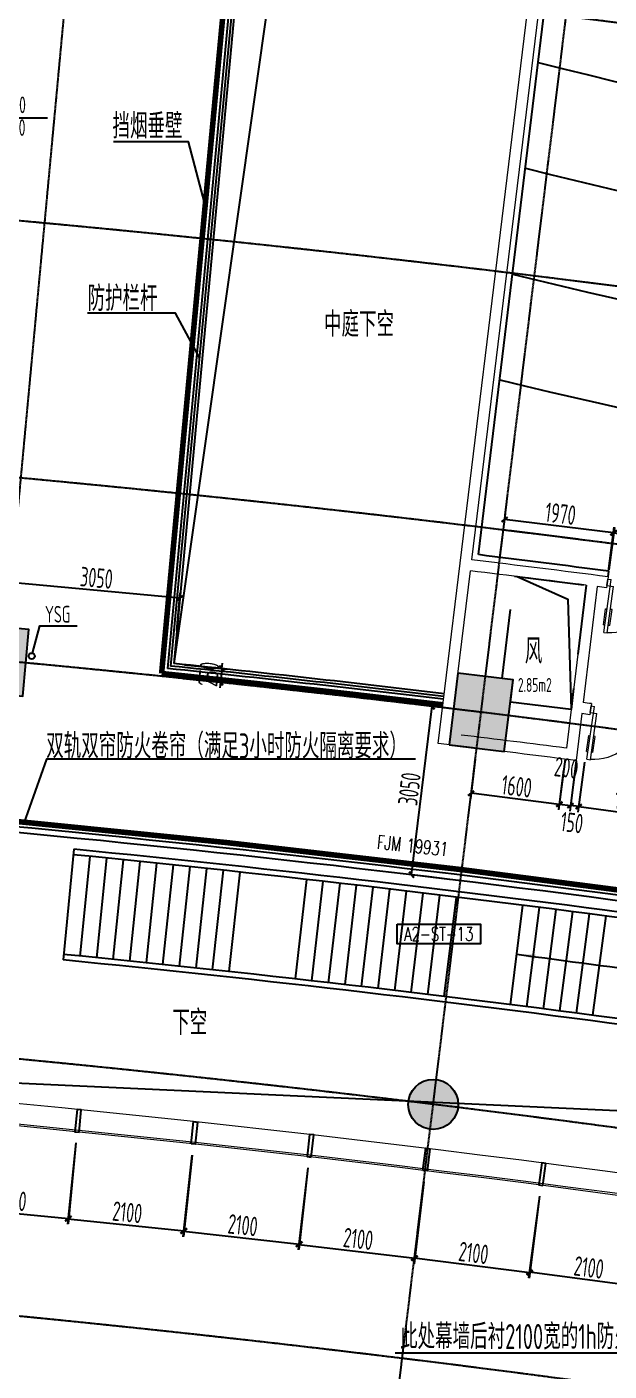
# Model space of a CAD drawing. Header units: millimetres. Extents: x 11515858 to 24947533, y -12764720 to -6305528.
# Drawn here: x 11807060 to 11817534, y -6407443 to -6383283 of the extents above; entities that cross this region are included whole.
import ezdxf
from ezdxf.enums import TextEntityAlignment as Align

# ---------------------------------------------------------------- set-up
doc = ezdxf.new("R2010")
doc.units = ezdxf.units.MM
doc.header["$LTSCALE"] = 10
for name, pattern in [('A2-RG-AXIS$0$CENTER', [2, 1.25, -0.25, 0.25, -0.25]), ('A2-RG-AXIS$0$DOTE', [2.42, 2, -0.2, 0.02, -0.2]), ('A2-RI-F3$0$DASHDOT2', [0.5, 0.25, -0.125, 0, -0.125]), ('A2-RI-F3$0$DASHED2', [0.375, 0.25, -0.125]), ('A2-RI-F3$0$HIDDEN', [0.375, 0.25, -0.125]), ('A2-RV-F3$0$HIDDEN2', [0.1875, 0.125, -0.0625])]:
    doc.linetypes.add(name, pattern=pattern)
for name, color, linetype in [('A2-RB-F3$0$$34$A-DIMS-100', 1, 'Continuous'), ('A2-RB-F3$0$A-DIMS-100', 1, 'Continuous'), ('A2-RD-F3$0$A-STRS', 50, 'Continuous'), ('A2-RG-AXIS$0$A-GRID', 1, 'A2-RG-AXIS$0$CENTER'), ('A2-RI-F3$0$$1$A-SYMB-NUMB-T', 4, 'Continuous'), ('A2-RI-F3$0$$2$A-SYMB', 4, 'Continuous'), ('A2-RI-F3$0$$3$A-SYMB', 4, 'Continuous'), ('A2-RI-F3$0$A-DOOR-ROLL', 2, 'A2-RI-F3$0$DASHED2'), ('A2-RI-F3$0$A-HOLE', 2, 'Continuous'), ('A2-RI-F3$0$A-ROOF-DRAN', 175, 'Continuous'), ('A2-RI-F3$0$A-STRS-HRAL', 80, 'Continuous'), ('A2-RI-F3$0$A-SYMB', 4, 'Continuous'), ('A2-RI-F3$0$A-SYMB-AREA', 4, 'Continuous'), ('A2-RI-F3$0$A-SYMB-DOOR', 4, 'Continuous'), ('A2-RI-F3$0$A-SYMB-NAME', 4, 'Continuous'), ('A2-RI-F3$0$A-SYMB-VOID', 35, 'Continuous'), ('A2-RI-F3$0$an-door', 2, 'Continuous'), ('A2-RI-F3$0$an-flor-open', 3, 'Continuous'), ('A2-RI-F3$0$an-wndw-mull-v', 3, 'Continuous'), ('A2-RI-F3$0$WINDOW_TEXT', 7, 'Continuous'), ('A2-RI-F3$0$防火卷帘门', 20, 'Continuous'), ('A2-RS-F3$0$A-HATH-GRAY', 8, 'Continuous'), ('A2-RS-F3$0$A-WALL-CONC', 6, 'Continuous'), ('A2-RV-F3$0$A-STRS-HRAL', 80, 'Continuous'), ('A2-RV-F3$0$an-flor-abov', 2, 'A2-RV-F3$0$HIDDEN2'), ('A2-RV-F3$0$AUDIT_D_120618114340-341', 1, 'Continuous')]:
    doc.layers.add(name, color=color, linetype=linetype)
for name, color, linetype, lineweight in [('A2-RI-F3$0$$1$A-WALL', 7, 'Continuous', 5), ('A2-RI-F3$0$A-DOOR', 32, 'Continuous', 5), ('A2-RI-F3$0$A-GLAZ', 140, 'Continuous', 5), ('A2-RI-F3$0$A-WALL', 7, 'Continuous', 5)]:
    doc.layers.add(name, color=color, linetype=linetype, lineweight=lineweight)
doc.styles.add('A2-RB-F3$0$$0$XD2008', font='hzs.shx', dxfattribs={"width": 0.7, "bigfont": 'hztxt.shx'})
doc.styles.add('A2-RB-F3$0$XD2008', font='hzs.shx', dxfattribs={"width": 0.7, "bigfont": 'hztxt.shx'})
doc.styles.add('A2-RI-F3$0$$0$XD2008', font='hzs.shx', dxfattribs={"width": 0.7, "bigfont": 'hztxt.shx'})
doc.styles.add('A2-RI-F3$0$$1$ECADI-TXT', font='simplex.shx', dxfattribs={"bigfont": 'hztxt.shx'})
doc.styles.add('A2-RI-F3$0$ECADI', font='hzs.shx', dxfattribs={"width": 0.7, "bigfont": 'hztxt.shx'})
doc.styles.add('A2-RI-F3$0$ECADI-TXT', font='simplex.shx', dxfattribs={"bigfont": 'hztxt.shx'})
doc.styles.add('A2-RI-F3$0$SIMPLEX', font='simplex.shx', dxfattribs={"width": 0.7})
doc.dimstyles.new('A2-RB-F3$0$$0$XD100$0', dxfattribs={"dimscale": 100, "dimtxt": 3.5, "dimasz": 1, "dimexe": 1, "dimexo": 2, "dimgap": 0.5, "dimtad": 1, "dimdec": 0, "dimdsep": 46, "dimtxsty": 'A2-RB-F3$0$$0$XD2008', "dimblk1": 'A2-RB-F3$0$$20$_ArchTick', "dimblk2": 'A2-RB-F3$0$$20$_ArchTick', "dimsah": 1, "dimcen": 2.5, "dimclrt": 4, "dimaunit": 1, "dimadec": 0, "dimazin": 0, "dimtfac": 1, "dimtdec": 0, "dimtix": 1, "dimtmove": 2, "dimatfit": 3, "dimfxl": 0, "dimtolj": 1, "dimtzin": 0, "dimarcsym": 0})
doc.dimstyles.new('A2-RB-F3$0$XD100$0', dxfattribs={"dimscale": 100, "dimtxt": 3.5, "dimasz": 1, "dimexe": 1, "dimexo": 2, "dimgap": 0.5, "dimtad": 1, "dimdec": 0, "dimdsep": 46, "dimtxsty": 'A2-RB-F3$0$XD2008', "dimblk1": 'A2-RB-F3$0$_ArchTick', "dimblk2": 'A2-RB-F3$0$_ArchTick', "dimsah": 1, "dimcen": 2.5, "dimclrt": 4, "dimaunit": 1, "dimadec": 0, "dimazin": 0, "dimtfac": 1, "dimtdec": 0, "dimtix": 1, "dimtmove": 1, "dimatfit": 3, "dimfxl": 0, "dimtolj": 1, "dimtzin": 0, "dimarcsym": 0})

# ---------------------------------------------------------------- blocks, each defined once
blk = doc.blocks.new('A2-RG-AXIS')
at = {"layer": 'A2-RG-AXIS$0$A-GRID', "linetype": 'A2-RG-AXIS$0$DOTE'}
for p, q in [((11809008.7, -6369286.5), (11805278.5, -6409313.1)), ((11813447.2, -6410192.8), (11818325.2, -6370289.9))]:
    blk.add_line(p, q, dxfattribs=at)
for radius, start, end in [(316700, 75.589285, 95.407644), (313400, 75.589285, 95.407644), (308700, 75.589285, 95.407644), (304100, 75.589285, 95.407644), (300800, 75.589285, 95.407644), (293700, 75.589281, 95.407645), (289100, 75.589281, 95.407645)]:
    blk.add_arc((11778730.7, -6694178.7), radius, start, end, dxfattribs=at)
blk = doc.blocks.new('A2-RV-F3')
at = {"layer": 'A2-RV-F3$0$A-STRS-HRAL'}
for radius, start, end in [(297554, 82.25711, 84.37277), (297454, 82.23785, 84.37278), (295654, 82.23774, 84.3729), (295554, 82.25711, 84.3729)]:
    blk.add_arc((11778731, -6694183), radius, start, end, dxfattribs=at)
at = {"layer": 'A2-RV-F3$0$an-flor-abov', "linetype": 'Continuous'}
for points in [[(11807908, -6398063), (11807711, -6400053)], [(11808019, -6399983), (11808198, -6398192)], [(11808317, -6400013), (11808497, -6398222)], [(11808615, -6400043), (11808797, -6398252)], [(11808913, -6400073), (11809097, -6398283)], [(11809211, -6400104), (11809397, -6398314)], [(11809509, -6400135), (11809697, -6398345)], [(11809807, -6400166), (11809996, -6398376)], [(11810105, -6400198), (11810296, -6398408)], [(11810402, -6400230), (11810596, -6398440)], [(11810700, -6400262), (11810895, -6398473)], [(11811891, -6400394), (11812094, -6398606)], [(11812189, -6400428), (11812393, -6398640)], [(11812486, -6400462), (11812693, -6398674)], [(11812784, -6400496), (11812992, -6398708)], [(11813082, -6400531), (11813291, -6398743)], [(11813379, -6400566), (11813591, -6398778)], [(11813677, -6400601), (11813890, -6398814)], [(11813974, -6400637), (11814189, -6398850)], [(11814271, -6400673), (11814488, -6398886)], [(11814569, -6400709), (11814788, -6398922)], [(11815758, -6400857), (11815984, -6399071)], [(11816055, -6400894), (11816283, -6399109)], [(11816352, -6400932), (11816582, -6399147)], [(11816649, -6400970), (11816881, -6399185)], [(11816946, -6401009), (11817180, -6399224)], [(11817243, -6401048), (11817479, -6399263)]]:
    blk.add_lwpolyline(points, dxfattribs=at)
at = {"layer": 'A2-RV-F3$0$AUDIT_D_120618114340-341'}
blk.add_arc((11855807, -6106101), 296550, 262.26086, 262.7834, dxfattribs=at)
at = {"layer": 'A2-RV-F3$0$AUDIT_D_120618114340-341', "extrusion": (0, 0, -1)}
blk.add_solid([(-11816200, -6400037), (-11816212, -6399954), (-11815873, -6399948)], dxfattribs=at)
blk = doc.blocks.new('A2-RB-F3$0$$20$_ArchTick')
at = {"color": 0, "linetype": 'ByBlock', "const_width": 0.4}
blk.add_lwpolyline([(-0.5, -0.5), (0.5, 0.5)], dxfattribs=at)
blk = doc.blocks.new('*D1064')
at = {"layer": 'A2-RB-F3$0$$34$A-DIMS-100', "color": 0, "lineweight": -2, "transparency": 16777216}
for p, q in [((11817093, -6396498), (11816973, -6397396)), ((11818878, -6396738), (11818757, -6397636)), ((11816986, -6397297), (11818770, -6397537))]:
    blk.add_line(p, q, dxfattribs=at)
at = {"layer": 'Defpoints', "color": 0, "transparency": 16777216}
for p in [(11817120, -6396300), (11818904, -6396540), (11818770, -6397537)]:
    blk.add_point(p, dxfattribs=at)
at = {"layer": 'A2-RB-F3$0$$34$A-DIMS-100', "color": 0, "lineweight": -2, "transparency": 16777216, "xscale": 100, "yscale": 100, "zscale": 100}
for p, rotation in [((11816986, -6397297), 172.3526814590533), ((11818770, -6397537), 352.3526814590534)]:
    blk.add_blockref('A2-RB-F3$0$$20$_ArchTick', p, dxfattribs=dict(at, rotation=rotation))
at = {"layer": 'A2-RB-F3$0$$34$A-DIMS-100', "color": 4, "transparency": 16777216, "insert": (11817908, -6397194), "char_height": 350, "attachment_point": 5, "rotation": 352.3527, "style": 'A2-RB-F3$0$$0$XD2008'}
blk.add_mtext('\\A1;1800', dxfattribs=at)
blk = doc.blocks.new('*D1065')
at = {"layer": 'A2-RB-F3$0$$34$A-DIMS-100', "color": 0, "lineweight": -2, "transparency": 16777216}
for p, q in [((11816941, -6396479), (11816824, -6397377)), ((11817090, -6396498), (11816973, -6397396)), ((11816986, -6397297), (11816837, -6397278))]:
    blk.add_line(p, q, dxfattribs=at)
at = {"layer": 'Defpoints', "color": 0, "transparency": 16777216}
for p in [(11816966, -6396280), (11817115, -6396299), (11816837, -6397278)]:
    blk.add_point(p, dxfattribs=at)
at = {"layer": 'A2-RB-F3$0$$34$A-DIMS-100', "color": 0, "lineweight": -2, "transparency": 16777216, "xscale": 100, "yscale": 100, "zscale": 100}
for p, rotation in [((11816837, -6397278), 172.6132534909894), ((11816986, -6397297), 352.6132534909895)]:
    blk.add_blockref('A2-RB-F3$0$$20$_ArchTick', p, dxfattribs=dict(at, rotation=rotation))
at = {"layer": 'A2-RB-F3$0$$34$A-DIMS-100', "color": 4, "transparency": 16777216, "insert": (11816865, -6397585), "char_height": 350, "attachment_point": 5, "rotation": 352.6133, "style": 'A2-RB-F3$0$$0$XD2008'}
blk.add_mtext('\\A1;150', dxfattribs=at)
blk = doc.blocks.new('*D1066')
at = {"layer": 'A2-RB-F3$0$$34$A-DIMS-100', "color": 0, "lineweight": -2, "transparency": 16777216}
for p, q in [((11816744, -6396446), (11816626, -6397351)), ((11816942, -6396472), (11816824, -6397377)), ((11816639, -6397252), (11816837, -6397278))]:
    blk.add_line(p, q, dxfattribs=at)
at = {"layer": 'Defpoints', "color": 0, "transparency": 16777216}
for p in [(11816770, -6396247), (11816968, -6396273), (11816837, -6397278)]:
    blk.add_point(p, dxfattribs=at)
at = {"layer": 'A2-RB-F3$0$$34$A-DIMS-100', "color": 0, "lineweight": -2, "transparency": 16777216, "xscale": 100, "yscale": 100, "zscale": 100}
for p, rotation in [((11816639, -6397252), 172.5517216560919), ((11816837, -6397278), 352.5517216560918)]:
    blk.add_blockref('A2-RB-F3$0$$20$_ArchTick', p, dxfattribs=dict(at, rotation=rotation))
at = {"layer": 'A2-RB-F3$0$$34$A-DIMS-100', "color": 4, "transparency": 16777216, "insert": (11816765, -6396600), "char_height": 350, "attachment_point": 5, "rotation": 352.5517, "style": 'A2-RB-F3$0$$0$XD2008'}
blk.add_mtext('\\A1;200', dxfattribs=at)
blk = doc.blocks.new('*D1067')
at = {"layer": 'A2-RB-F3$0$$34$A-DIMS-100', "color": 0, "lineweight": -2, "transparency": 16777216}
for p, q in [((11815127, -6396445), (11815038, -6397157)), ((11816715, -6396644), (11816626, -6397356)), ((11816638, -6397257), (11815051, -6397058))]:
    blk.add_line(p, q, dxfattribs=at)
at = {"layer": 'Defpoints', "color": 0, "transparency": 16777216}
for p in [(11815152, -6396247), (11816740, -6396445), (11815051, -6397058)]:
    blk.add_point(p, dxfattribs=at)
at = {"layer": 'A2-RB-F3$0$$34$A-DIMS-100', "color": 0, "lineweight": -2, "transparency": 16777216, "xscale": 100, "yscale": 100, "zscale": 100}
for p, rotation in [((11815051, -6397058), 172.8769526459232), ((11816638, -6397257), 352.8769526459232)]:
    blk.add_blockref('A2-RB-F3$0$$20$_ArchTick', p, dxfattribs=dict(at, rotation=rotation))
at = {"layer": 'A2-RB-F3$0$$34$A-DIMS-100', "color": 4, "transparency": 16777216, "insert": (11815872, -6396934), "char_height": 350, "attachment_point": 5, "rotation": 352.877, "style": 'A2-RB-F3$0$$0$XD2008'}
blk.add_mtext('\\A1;1600', dxfattribs=at)
blk = doc.blocks.new('*D1075')
at = {"layer": 'A2-RB-F3$0$$34$A-DIMS-100', "color": 0, "lineweight": -2, "transparency": 16777216}
for p, q in [((11817532, -6393042), (11817634, -6392278)), ((11817621, -6392377), (11819405, -6392617)), ((11819316, -6393282), (11819418, -6392518))]:
    blk.add_line(p, q, dxfattribs=at)
at = {"layer": 'Defpoints', "color": 0, "transparency": 16777216}
for p in [(11819405, -6392617), (11817505, -6393241), (11819289, -6393480)]:
    blk.add_point(p, dxfattribs=at)
at = {"layer": 'A2-RB-F3$0$$34$A-DIMS-100', "color": 0, "lineweight": -2, "transparency": 16777216, "xscale": 100, "yscale": 100, "zscale": 100}
for p, rotation in [((11817621, -6392377), 172.353040522138), ((11819405, -6392617), 352.353040522138)]:
    blk.add_blockref('A2-RB-F3$0$$20$_ArchTick', p, dxfattribs=dict(at, rotation=rotation))
at = {"layer": 'A2-RB-F3$0$$34$A-DIMS-100', "color": 4, "transparency": 16777216, "insert": (11818543, -6392274), "char_height": 350, "attachment_point": 5, "rotation": 352.353, "style": 'A2-RB-F3$0$$0$XD2008'}
blk.add_mtext('\\A1;1800', dxfattribs=at)
blk = doc.blocks.new('*D1021')
at = {"layer": 'A2-RB-F3$0$$34$A-DIMS-100', "color": 0, "lineweight": -2, "transparency": 16777216}
for p, q in [((11815570, -6392828), (11815667, -6392037)), ((11817610, -6392376), (11815654, -6392137)), ((11817525, -6393067), (11817622, -6392276))]:
    blk.add_line(p, q, dxfattribs=at)
at = {"layer": 'Defpoints', "color": 0, "transparency": 16777216}
for p in [(11815654, -6392137), (11815546, -6393026), (11817501, -6393265)]:
    blk.add_point(p, dxfattribs=at)
at = {"layer": 'A2-RB-F3$0$$34$A-DIMS-100', "color": 0, "lineweight": -2, "transparency": 16777216, "xscale": 100, "yscale": 100, "zscale": 100}
for p, rotation in [((11815654, -6392137), 173.030336740541), ((11817610, -6392376), 353.030336740541)]:
    blk.add_blockref('A2-RB-F3$0$$20$_ArchTick', p, dxfattribs=dict(at, rotation=rotation))
at = {"layer": 'A2-RB-F3$0$$34$A-DIMS-100', "color": 4, "transparency": 16777216, "insert": (11816660, -6392033), "char_height": 350, "attachment_point": 5, "rotation": 353.0303, "style": 'A2-RB-F3$0$$0$XD2008'}
blk.add_mtext('\\A1;1970', dxfattribs=at)
blk = doc.blocks.new('*D1037')
at = {"layer": 'A2-RB-F3$0$$34$A-DIMS-100', "color": 0, "lineweight": -2, "transparency": 16777216}
for p, q in [((11809897, -6394746), (11810667, -6394826)), ((11810567, -6394816), (11810542, -6395064)), ((11810567, -6394816), (11810578, -6394716)), ((11809871, -6394995), (11810641, -6395075)), ((11810542, -6395064), (11810531, -6395164))]:
    blk.add_line(p, q, dxfattribs=at)
at = {"layer": 'Defpoints', "color": 0, "transparency": 16777216}
for p in [(11809698, -6394726), (11809672, -6394974), (11810542, -6395064)]:
    blk.add_point(p, dxfattribs=at)
at = {"layer": 'A2-RB-F3$0$$34$A-DIMS-100', "color": 0, "lineweight": -2, "transparency": 16777216, "xscale": 100, "yscale": 100, "zscale": 100}
for p, rotation in [((11810567, -6394816), 264.0959439044979), ((11810542, -6395064), 84.09594390449786)]:
    blk.add_blockref('A2-RB-F3$0$$20$_ArchTick', p, dxfattribs=dict(at, rotation=rotation))
at = {"layer": 'A2-RB-F3$0$$34$A-DIMS-100', "color": 4, "transparency": 16777216, "insert": (11810331, -6394917), "char_height": 350, "attachment_point": 5, "rotation": 84.0959, "style": 'A2-RB-F3$0$$0$XD2008'}
blk.add_mtext('\\A1;250', dxfattribs=at)
blk = doc.blocks.new('*D1038')
at = {"layer": 'A2-RB-F3$0$$34$A-DIMS-100', "color": 0, "lineweight": -2, "transparency": 16777216}
for p, q in [((11806720, -6393846), (11806783, -6393169)), ((11809810, -6393551), (11806774, -6393268)), ((11809756, -6394129), (11809819, -6393452))]:
    blk.add_line(p, q, dxfattribs=at)
at = {"layer": 'Defpoints', "color": 0, "transparency": 16777216}
for p in [(11806774, -6393268), (11806701, -6394045), (11809738, -6394328)]:
    blk.add_point(p, dxfattribs=at)
at = {"layer": 'A2-RB-F3$0$$34$A-DIMS-100', "color": 0, "lineweight": -2, "transparency": 16777216, "xscale": 100, "yscale": 100, "zscale": 100}
for p, rotation in [((11806774, -6393268), 174.675755152282), ((11809810, -6393551), 354.675755152282)]:
    blk.add_blockref('A2-RB-F3$0$$20$_ArchTick', p, dxfattribs=dict(at, rotation=rotation))
at = {"layer": 'A2-RB-F3$0$$34$A-DIMS-100', "color": 4, "transparency": 16777216, "insert": (11808313, -6393186), "char_height": 350, "attachment_point": 5, "rotation": 354.6758, "style": 'A2-RB-F3$0$$0$XD2008'}
blk.add_mtext('\\A1;3050', dxfattribs=at)
blk = doc.blocks.new('*D677')
at = {"layer": 'A2-RB-F3$0$$34$A-DIMS-100', "color": 0, "lineweight": -2, "transparency": 16777216}
for p, q in [((11813980, -6398521), (11814350, -6395494)), ((11815032, -6395577), (11814251, -6395482)), ((11814662, -6398605), (11813881, -6398509))]:
    blk.add_line(p, q, dxfattribs=at)
at = {"layer": 'Defpoints', "color": 0, "transparency": 16777216}
for p in [(11814350, -6395494), (11815231, -6395601), (11814861, -6398629)]:
    blk.add_point(p, dxfattribs=at)
at = {"layer": 'A2-RB-F3$0$$34$A-DIMS-100', "color": 0, "lineweight": -2, "transparency": 16777216, "xscale": 100, "yscale": 100, "zscale": 100}
for p, rotation in [((11814350, -6395494), 83.03032074810324), ((11813980, -6398521), 263.0303207481032)]:
    blk.add_blockref('A2-RB-F3$0$$20$_ArchTick', p, dxfattribs=dict(at, rotation=rotation))
at = {"layer": 'A2-RB-F3$0$$34$A-DIMS-100', "color": 4, "transparency": 16777216, "insert": (11813942, -6396980), "char_height": 350, "attachment_point": 5, "rotation": 83.0303, "style": 'A2-RB-F3$0$$0$XD2008'}
blk.add_mtext('\\A1;3050', dxfattribs=at)
blk = doc.blocks.new('A2-RB-F3$0$_ArchTick')
at = {"color": 0, "linetype": 'ByBlock', "const_width": 0.4}
blk.add_lwpolyline([(-0.5, -0.5), (0.5, 0.5)], dxfattribs=at)
blk = doc.blocks.new('*D701')
at = {"layer": 'A2-RB-F3$0$A-DIMS-100', "color": 0, "lineweight": -2, "transparency": 16777216}
for p, q in [((11816281, -6404301), (11816086, -6405765)), ((11818363, -6404578), (11818168, -6406042)), ((11818181, -6405943), (11816099, -6405666))]:
    blk.add_line(p, q, dxfattribs=at)
at = {"layer": 'Defpoints', "color": 0, "transparency": 16777216}
for p in [(11816307, -6404102), (11818389, -6404380), (11816099, -6405666)]:
    blk.add_point(p, dxfattribs=at)
at = {"layer": 'A2-RB-F3$0$A-DIMS-100', "color": 0, "lineweight": -2, "transparency": 16777216, "xscale": 100, "yscale": 100, "zscale": 100}
for p, rotation in [((11816099, -6405666), 172.4133045520868), ((11818181, -6405943), 352.4133045520867)]:
    blk.add_blockref('A2-RB-F3$0$_ArchTick', p, dxfattribs=dict(at, rotation=rotation))
at = {"layer": 'A2-RB-F3$0$A-DIMS-100', "color": 4, "transparency": 16777216, "insert": (11817170, -6405581), "char_height": 350, "attachment_point": 5, "rotation": 352.4133, "style": 'A2-RB-F3$0$XD2008'}
blk.add_mtext('\\A1;2100', dxfattribs=at)
blk = doc.blocks.new('*D702')
at = {"layer": 'A2-RB-F3$0$A-DIMS-100', "color": 0, "lineweight": -2, "transparency": 16777216}
for p, q in [((11814199, -6404039), (11814013, -6405512)), ((11816282, -6404301), (11816097, -6405774)), ((11816109, -6405675), (11814026, -6405412))]:
    blk.add_line(p, q, dxfattribs=at)
at = {"layer": 'Defpoints', "color": 0, "transparency": 16777216}
for p in [(11814224, -6403840), (11816307, -6404102), (11814026, -6405412)]:
    blk.add_point(p, dxfattribs=at)
at = {"layer": 'A2-RB-F3$0$A-DIMS-100', "color": 0, "lineweight": -2, "transparency": 16777216, "xscale": 100, "yscale": 100, "zscale": 100}
for p, rotation in [((11814026, -6405412), 172.8246617178342), ((11816109, -6405675), 352.8246617178341)]:
    blk.add_blockref('A2-RB-F3$0$_ArchTick', p, dxfattribs=dict(at, rotation=rotation))
at = {"layer": 'A2-RB-F3$0$A-DIMS-100', "color": 4, "transparency": 16777216, "insert": (11815096, -6405320), "char_height": 350, "attachment_point": 5, "rotation": 352.8247, "style": 'A2-RB-F3$0$XD2008'}
blk.add_mtext('\\A1;2100', dxfattribs=at)
blk = doc.blocks.new('*D703')
at = {"layer": 'A2-RB-F3$0$A-DIMS-100', "color": 0, "lineweight": -2, "transparency": 16777216}
for p, q in [((11805853, -6403140), (11805712, -6404595)), ((11807943, -6403343), (11807802, -6404798)), ((11805721, -6404496), (11807811, -6404699))]:
    blk.add_line(p, q, dxfattribs=at)
at = {"layer": 'Defpoints', "color": 0, "transparency": 16777216}
for p in [(11805872, -6402941), (11807962, -6403144), (11807811, -6404699)]:
    blk.add_point(p, dxfattribs=at)
at = {"layer": 'A2-RB-F3$0$A-DIMS-100', "color": 0, "lineweight": -2, "transparency": 16777216, "xscale": 100, "yscale": 100, "zscale": 100}
for p, rotation in [((11805721, -6404496), 174.4515361555183), ((11807811, -6404699), 354.4515361555183)]:
    blk.add_blockref('A2-RB-F3$0$_ArchTick', p, dxfattribs=dict(at, rotation=rotation))
at = {"layer": 'A2-RB-F3$0$A-DIMS-100', "color": 4, "transparency": 16777216, "insert": (11806788, -6404373), "char_height": 350, "attachment_point": 5, "rotation": 354.4515, "style": 'A2-RB-F3$0$XD2008'}
blk.add_mtext('\\A1;2100', dxfattribs=at)
blk = doc.blocks.new('*D704')
at = {"layer": 'A2-RB-F3$0$A-DIMS-100', "color": 0, "lineweight": -2, "transparency": 16777216}
for p, q in [((11807942, -6403343), (11807790, -6404804)), ((11810031, -6403559), (11809879, -6405021)), ((11807800, -6404705), (11809889, -6404921))]:
    blk.add_line(p, q, dxfattribs=at)
at = {"layer": 'Defpoints', "color": 0, "transparency": 16777216}
for p in [(11807962, -6403144), (11810051, -6403360), (11809889, -6404921)]:
    blk.add_point(p, dxfattribs=at)
at = {"layer": 'A2-RB-F3$0$A-DIMS-100', "color": 0, "lineweight": -2, "transparency": 16777216, "xscale": 100, "yscale": 100, "zscale": 100}
for p, rotation in [((11807800, -6404705), 174.0772846489702), ((11809889, -6404921), 354.0772846489702)]:
    blk.add_blockref('A2-RB-F3$0$_ArchTick', p, dxfattribs=dict(at, rotation=rotation))
at = {"layer": 'A2-RB-F3$0$A-DIMS-100', "color": 4, "transparency": 16777216, "insert": (11808868, -6404589), "char_height": 350, "attachment_point": 5, "rotation": 354.0773, "style": 'A2-RB-F3$0$XD2008'}
blk.add_mtext('\\A1;2100', dxfattribs=at)
blk = doc.blocks.new('*D705')
at = {"layer": 'A2-RB-F3$0$A-DIMS-100', "color": 0, "lineweight": -2, "transparency": 16777216}
for p, q in [((11810029, -6403559), (11809866, -6405027)), ((11812116, -6403792), (11811953, -6405260)), ((11809877, -6404928), (11811964, -6405160))]:
    blk.add_line(p, q, dxfattribs=at)
at = {"layer": 'Defpoints', "color": 0, "transparency": 16777216}
for p in [(11810051, -6403360), (11812138, -6403593), (11811964, -6405160)]:
    blk.add_point(p, dxfattribs=at)
at = {"layer": 'A2-RB-F3$0$A-DIMS-100', "color": 0, "lineweight": -2, "transparency": 16777216, "xscale": 100, "yscale": 100, "zscale": 100}
for p, rotation in [((11809877, -6404928), 173.647368183284), ((11811964, -6405160), 353.6473681832839)]:
    blk.add_blockref('A2-RB-F3$0$_ArchTick', p, dxfattribs=dict(at, rotation=rotation))
at = {"layer": 'A2-RB-F3$0$A-DIMS-100', "color": 4, "transparency": 16777216, "insert": (11810945, -6404821), "char_height": 350, "attachment_point": 5, "rotation": 353.6474, "style": 'A2-RB-F3$0$XD2008'}
blk.add_mtext('\\A1;2100', dxfattribs=at)
blk = doc.blocks.new('*D706')
at = {"layer": 'A2-RB-F3$0$A-DIMS-100', "color": 0, "lineweight": -2, "transparency": 16777216}
for p, q in [((11812115, -6403791), (11811940, -6405266)), ((11814200, -6404039), (11814025, -6405513)), ((11811952, -6405166), (11814037, -6405414))]:
    blk.add_line(p, q, dxfattribs=at)
at = {"layer": 'Defpoints', "color": 0, "transparency": 16777216}
for p in [(11812138, -6403593), (11814224, -6403840), (11814037, -6405414)]:
    blk.add_point(p, dxfattribs=at)
at = {"layer": 'A2-RB-F3$0$A-DIMS-100', "color": 0, "lineweight": -2, "transparency": 16777216, "xscale": 100, "yscale": 100, "zscale": 100}
for p, rotation in [((11811952, -6405166), 173.2360110174465), ((11814037, -6405414), 353.2360110174465)]:
    blk.add_blockref('A2-RB-F3$0$_ArchTick', p, dxfattribs=dict(at, rotation=rotation))
at = {"layer": 'A2-RB-F3$0$A-DIMS-100', "color": 4, "transparency": 16777216, "insert": (11813021, -6405067), "char_height": 350, "attachment_point": 5, "rotation": 353.236, "style": 'A2-RB-F3$0$XD2008'}
blk.add_mtext('\\A1;2100', dxfattribs=at)
blk = doc.blocks.new('A2-RD-F3')
at = {"layer": 'A2-RD-F3$0$A-STRS', "linetype": 'Continuous'}
for radius, start, end in [(77370, 255.60082, 266.62134), (79270, 255.78082, 266.49864), (81170, 255.95233, 266.38171), (83070, 256.11593, 266.27015)]:
    blk.add_arc((11835499, -6308982), radius, start, end, dxfattribs=at)
blk = doc.blocks.new('A2-RI-F3$0$$2$ECADI-TAG-HGHT（国标）')
at = {"color": 1}
blk.add_line((-2.12, 2.12), (11.77, 2.12), dxfattribs=at)
at = {"color": 1, "const_width": 0.5}
blk.add_lwpolyline([(-2.12, 2.12), (0, 0), (2.12, 2.12)], dxfattribs=at)
at = {"style": 'A2-RI-F3$0$$0$XD2008', "width": 0.7}
blk.add_attdef('FL', text='', height=3, dxfattribs=at).set_placement((-2.69, 2.97), align=Align.RIGHT)
for tag, p in [('F.F.L.', (2.28, 2.97)), ('T.O.S.', (2.28, -1.1))]:
    blk.add_attdef(tag, p, '', height=3, dxfattribs=at)
blk = doc.blocks.new('A2-RI-F3$0$5erhfh')
at = {"layer": 'A2-RI-F3$0$A-SYMB-AREA', "style": 'A2-RI-F3$0$ECADI', "width": 0.7}
blk.add_attdef('340M2', text='', height=2.5, dxfattribs=at).set_placement((0, 1.25), align=Align.MIDDLE_LEFT)
at = {"layer": 'A2-RI-F3$0$A-SYMB-NAME', "style": 'A2-RI-F3$0$ECADI', "width": 0.7}
blk.add_attdef('CHINESENAME', (-12.29, 3.09), '', height=4.5, dxfattribs=at)
blk = doc.blocks.new('A2-RI-F3$0$5yrthfh')
at = {"layer": 'A2-RI-F3$0$an-wndw-mull-v'}
blk.add_lwpolyline([(3, -37), (402, -3), (396, 71), (-3, 37), (3, -37)], close=True, dxfattribs=at)
blk = doc.blocks.new('A2-RI-F3$0$A$C047A065C')
for p, rotation in [((52521, -1740), 79.43843609078466), ((56697, -2189), 78.61590693841886), ((60866, -2699), 77.7931922267385)]:
    blk.add_blockref('A2-RI-F3$0$5yrthfh', p, dxfattribs=dict(rotation=rotation))
for p, xscale, rotation in [((54610, -1957), -0.9999999999999998, 268.6792596764143), ((58782, -2436), -1, 267.8565449647339)]:
    blk.add_blockref('A2-RI-F3$0$5yrthfh', p, dxfattribs=dict(xscale=xscale, rotation=rotation))
blk = doc.blocks.new('A2-RI-F3$0$$DorLib2D$00000011')
for p, q in [((-0.467, 0.471), (-0.467, -0.062)), ((-0.467, 0.471), (-0.433, 0.471)), ((-0.433, 0.471), (-0.433, 0.004)), ((0.433, 0.471), (0.433, 0.004)), ((0.467, 0.471), (0.433, 0.471)), ((0.467, 0.471), (0.467, -0.062)), ((-0.483, 0.396), (-0.467, 0.396)), ((-0.417, 0.396), (-0.433, 0.396)), ((0.417, 0.396), (0.433, 0.396)), ((0.483, 0.396), (0.467, 0.396)), ((-0.483, 0.235), (-0.467, 0.235)), ((-0.417, 0.235), (-0.433, 0.235)), ((0.417, 0.235), (0.433, 0.235)), ((0.483, 0.235), (0.467, 0.235)), ((-0.5, 0.004), (-0.433, 0.004)), ((-0.5, 0.004), (-0.5, -0.062)), ((0.5, 0.004), (0.433, 0.004)), ((0.5, 0.004), (0.5, -0.062)), ((-0.5, -0.062), (-0.467, -0.062)), ((0.5, -0.062), (0.467, -0.062))]:
    blk.add_line(p, q)
at = {"lineweight": 13}
for p, q in [((-0.483, 0.396), (-0.483, 0.235)), ((-0.417, 0.396), (-0.417, 0.235)), ((0.417, 0.396), (0.417, 0.235)), ((0.483, 0.396), (0.483, 0.235))]:
    blk.add_line(p, q, dxfattribs=at)
for centre, start, end in [((-0.467, 0.004), 0, 85.904), ((0.467, 0.004), 94.096, 180)]:
    blk.add_arc(centre, 0.467, start, end, dxfattribs=at)
blk = doc.blocks.new('A2-RI-F3$0$door-doublewing')
at = {"layer": 'A2-RI-F3$0$A-DOOR', "color": 4, "xscale": -0.9999999999999998, "rotation": 180}
blk.add_blockref('A2-RI-F3$0$$DorLib2D$00000011', (0, -0.029), dxfattribs=at)
at = {"layer": 'A2-RI-F3$0$WINDOW_TEXT', "style": 'A2-RI-F3$0$SIMPLEX', "flags": 9}
blk.add_attdef('A', text='', height=1, dxfattribs=at).set_placement((0, 1.5), align=Align.MIDDLE)
blk = doc.blocks.new('A2-RI-F3$0$ECADI-TAG-DOOR')
blk = doc.blocks.new('A2-RI-F3$0$ysg')
at = {"layer": 'A2-RI-F3$0$A-ROOF-DRAN'}
blk.add_lwpolyline([(55813, -22498), (55942, -22005), (56618, -22005)], dxfattribs=at)
blk.add_circle((55799, -22551), 55, dxfattribs=at)
ref = blk.add_blockref('A2-RI-F3$0$5erhfh', (57266, -22257), dxfattribs=dict(at, xscale=100, yscale=100, zscale=100))
ref.add_attrib('CHINESENAME', 'YSG', (56037, -21949), dxfattribs={"layer": 'A2-RI-F3$0$A-SYMB-NAME', "height": 300, "style": 'A2-RI-F3$0$ECADI', "width": 0.7})
blk = doc.blocks.new('A2-RI-F3$0$$1$ECADI-TAG-CODE')
at = {"layer": 'A2-RI-F3$0$$1$A-SYMB-NUMB-T', "color": 1}
blk.add_lwpolyline([(0, 3.5), (15, 3.5), (15, 0), (0, 0)], close=True, dxfattribs=at)
at = {"layer": 'A2-RI-F3$0$$1$A-SYMB-NUMB-T', "style": 'A2-RI-F3$0$$1$ECADI-TXT', "width": 0.7}
blk.add_attdef('CODE', text='', height=2.5, dxfattribs=at).set_placement((7.5, 1.75), align=Align.MIDDLE_CENTER)
blk = doc.blocks.new('A2-RI-F3')
at = {"layer": 'A2-RI-F3$0$$1$A-WALL'}
for radius, start, end in [(303500, 82.65826, 83.124599), (303300, 82.728083, 83.124661), (303300, 82.658349, 82.6903)]:
    blk.add_arc((11778730.7, -6694178.7), radius, start, end, dxfattribs=at)
at = {"layer": 'A2-RI-F3$0$A-DOOR-ROLL', "linetype": 'A2-RI-F3$0$DASHDOT2', "const_width": 100}
blk.add_lwpolyline([(11816411.6, -6380181.6, 0.0043738), (11810912.7, -6379570.4), (11809483.6, -6394904.6, -0.0042249), (11814543.2, -6395467.8)], format="xyb", dxfattribs=at)
at = {"layer": 'A2-RI-F3$0$A-GLAZ'}
for radius, start, end in [(292900, 76.321235, 95.292728), (292500, 76.242989, 95.370975), (292530, 76.248865, 95.365099)]:
    blk.add_arc((11778730.7, -6694178.7), radius, start, end, dxfattribs=at)
at = {"layer": 'A2-RI-F3$0$A-HOLE', "linetype": 'A2-RI-F3$0$HIDDEN', "ltscale": 500}
blk.add_lwpolyline([(11815832.4, -6393156.5), (11817122.4, -6393314.2), (11816849.3, -6395551.7), (11815757.7, -6395420.9), (11815806.1, -6395016.9), (11815608, -6394992.7), (11815832.4, -6393156.5)], dxfattribs=at)
at = {"layer": 'A2-RI-F3$0$A-STRS-HRAL'}
for radius, start, end in [(297853.8, 82.237879, 87.466456), (297753.8, 82.257115, 87.447045)]:
    blk.add_arc((11778730.6, -6694182.5), radius, start, end, dxfattribs=at)
at = {"layer": 'A2-RI-F3$0$A-SYMB'}
for points in [[(11810255.7, -6386438.8), (11809970.6, -6385346), (11808618.4, -6385346)], [(11810172.1, -6389235.8), (11809732.3, -6388429.9), (11808151.2, -6388429.9)], [(11814052.6, -6396444.6), (11807415.6, -6396444.6), (11807006.2, -6397592.5)], [(11813684.7, -6407112.9), (11820040.2, -6407112.9), (11819553.3, -6404399.3)]]:
    blk.add_lwpolyline(points, dxfattribs=at)
at = {"layer": 'A2-RI-F3$0$A-SYMB-VOID', "ltscale": 500}
for points in [[(11816387.1, -6380380.1), (11811715.3, -6380630.3), (11809701.1, -6394726)], [(11815882, -6393162.7), (11816790.8, -6393568.4), (11816848.3, -6395551.6)], [(11791821.3, -6401571.4), (11817804.8, -6402765.4), (11818550, -6401323.5)]]:
    blk.add_lwpolyline(points, dxfattribs=at)
at = {"layer": 'A2-RI-F3$0$A-WALL'}
for p, q in [((11814457.9, -6396161.8), (11816544.5, -6379092.4)), ((11815062.9, -6392861.2), (11816585.7, -6380403.6)), ((11814656.4, -6396186.5), (11815038.6, -6393059.8)), ((11817514.1, -6393166.9), (11817488.2, -6393364.5)), ((11817121.9, -6393318.3), (11816764, -6396246.5)), ((11817320.3, -6393343.7), (11817065.6, -6395427.1)), ((11817041.4, -6395625.6), (11816938.1, -6396470.4)), ((11817214.9, -6395446.6), (11817188.9, -6395644.9))]:
    blk.add_line(p, q, dxfattribs=at)
for centre, radius, start, end in [((11778093.7, -6693540.5), 300650, 82.523339, 82.552032), ((11778093.7, -6693540.5), 300450, 82.523339, 82.551714), ((11778730.7, -6694178.6), 300149.9, 82.686733, 83.163828), ((11778730.7, -6694178.6), 300349.9, 82.72616, 83.088838)]:
    blk.add_arc(centre, radius, start, end, dxfattribs=at)
at = {"layer": 'A2-RI-F3$0$an-door'}
for p, q in [((11815183.4, -6392768.7), (11816672.6, -6380517.2)), ((11817514.1, -6393166.9), (11817527.2, -6393067))]:
    blk.add_line(p, q, dxfattribs=at)
blk.add_arc((11778093.7, -6693540.5), 303050, 82.523339, 82.970038, dxfattribs=at)
at = {"layer": 'A2-RI-F3$0$an-flor-open'}
for p, q in [((11811002.9, -6379680.2), (11809592.4, -6394815.3)), ((11811048, -6379735.1), (11809646.7, -6394770.6)), ((11811093.1, -6379790), (11809701.1, -6394726))]:
    blk.add_line(p, q, dxfattribs=at)
for radius, start, end in [(301350, 83.16406, 84.113442), (301400, 83.164038, 84.10403), (301450, 83.164015, 84.094621)]:
    blk.add_arc((11778686.2, -6694576.2), radius, start, end, dxfattribs=at)
at = {"layer": 'A2-RI-F3$0$防火卷帘门', "linetype": 'A2-RI-F3$0$HIDDEN', "ltscale": 3, "const_width": 100}
blk.add_lwpolyline([(11818474.3, -6403735.8), (11819125.2, -6398979.6, 0.0107672), (11806378.1, -6397514.2), (11806586.8, -6395274.2)], format="xyb", dxfattribs=at)
at = {"linetype": 'A2-RI-F3$0$HIDDEN', "ltscale": 3}
blk.add_blockref('A2-RG-AXIS', (0, 0), dxfattribs=at)
for name, p in [('A2-RI-F3$0$A$C047A065C', (11755440.6, -6401403.6)), ('A2-RI-F3$0$ysg', (11751349.3, -6372040.3))]:
    blk.add_blockref(name, p)
ref = blk.add_blockref('A2-RI-F3$0$5erhfh', (11809828.8, -6385598.2), dxfattribs=dict(xscale=100, yscale=100, zscale=100))
ref.add_attrib('CHINESENAME', '挡烟垂壁', (11808599.6, -6385289.5), dxfattribs={"layer": 'A2-RI-F3$0$A-SYMB-NAME', "height": 450, "style": 'A2-RI-F3$0$ECADI', "width": 0.7})
ref = blk.add_blockref('A2-RI-F3$0$5erhfh', (11809380.2, -6388697.7), dxfattribs=dict(xscale=100, yscale=100, zscale=100))
ref.add_attrib('CHINESENAME', '防护栏杆', (11808151, -6388388.9), dxfattribs={"layer": 'A2-RI-F3$0$A-SYMB-NAME', "height": 450, "style": 'A2-RI-F3$0$ECADI', "width": 0.7})
ref = blk.add_blockref('A2-RI-F3$0$5erhfh', (11813634.3, -6389162.4), dxfattribs=dict(xscale=100, yscale=100, zscale=100))
ref.add_attrib('CHINESENAME', '中庭下空', (11812405.1, -6388853.7), dxfattribs={"layer": 'A2-RI-F3$0$A-SYMB-NAME', "height": 450, "style": 'A2-RI-F3$0$ECADI', "width": 0.7})
ref = blk.add_blockref('A2-RI-F3$0$5erhfh', (11817520.2, -6395842.7), dxfattribs=dict(xscale=100, yscale=100, zscale=100))
ref.add_attrib('340M2', '2.85m2', (11815893.4, -6395235.3), dxfattribs={"layer": 'A2-RI-F3$0$A-SYMB-AREA', "height": 250, "style": 'A2-RI-F3$0$ECADI', "width": 0.7})
ref.add_attrib('CHINESENAME', '风', (11816016.6, -6394728.1), dxfattribs={"layer": 'A2-RI-F3$0$A-SYMB-NAME', "height": 450, "style": 'A2-RI-F3$0$ECADI', "width": 0.7})
ref = blk.add_blockref('A2-RI-F3$0$5erhfh', (11808638, -6396741.1), dxfattribs=dict(xscale=100, yscale=100, zscale=100))
ref.add_attrib('CHINESENAME', '双轨双帘防火卷帘（满足3小时防火隔离要求）', (11807408.8, -6396432.3), dxfattribs={"layer": 'A2-RI-F3$0$A-SYMB-NAME', "height": 450, "style": 'A2-RI-F3$0$ECADI', "width": 0.7})
ref = blk.add_blockref('A2-RI-F3$0$5erhfh', (11811179.4, -6402518.7), dxfattribs=dict(xscale=100, yscale=100, zscale=100))
ref.add_attrib('CHINESENAME', '下空', (11809675.8, -6401404), dxfattribs={"layer": 'A2-RI-F3$0$A-SYMB-NAME', "height": 450, "style": 'A2-RI-F3$0$ECADI', "width": 0.7})
ref = blk.add_blockref('A2-RI-F3$0$5erhfh', (11815002.1, -6407355.9), dxfattribs=dict(xscale=100, yscale=100, zscale=100))
ref.add_attrib('CHINESENAME', '此处幕墙后衬2100宽的1h防火玻璃隔断', (11813772.9, -6407047.1), dxfattribs={"layer": 'A2-RI-F3$0$A-SYMB-NAME', "height": 450, "style": 'A2-RI-F3$0$ECADI', "width": 0.7})
at = {"layer": 'A2-RI-F3$0$$2$A-SYMB', "xscale": 100, "yscale": 100, "zscale": 100}
blk.add_blockref('A2-RI-F3$0$$2$ECADI-TAG-HGHT（国标）', (11806252.4, -6385131.6), dxfattribs=at).add_auto_attribs({'F.F.L.': '9.750', 'T.O.S.': '9.700'})
at = {"layer": 'A2-RI-F3$0$$3$A-SYMB', "xscale": 100.0000000093132, "yscale": 100.0000000093132, "zscale": 100.0000000093132}
blk.add_blockref('A2-RI-F3$0$$1$ECADI-TAG-CODE', (11813719.1, -6399761), dxfattribs=at).add_auto_attribs({'CODE': 'A2-ST-13'})
at = {"layer": 'A2-RI-F3$0$A-DOOR'}
for p, xscale, yscale, zscale, rotation in [((11818393.2, -6393385.1), 1799.999999998281, 1799.999999998281, 1799.999999998281, 352.3530405221595), ((11818093.1, -6395671.3), 1799.999999998224, 1799.999999998224, 1799.999999998224, 351.9850040926319)]:
    blk.add_blockref('A2-RI-F3$0$door-doublewing', p, dxfattribs=dict(at, xscale=xscale, yscale=yscale, zscale=zscale, rotation=rotation))
at = {"layer": 'A2-RI-F3$0$A-SYMB-DOOR'}
ref = blk.add_blockref('A2-RI-F3$0$ECADI-TAG-DOOR', (11813934.5, -6398848.4), dxfattribs=dict(at, xscale=99.99999999969263, yscale=99.99999999969263, zscale=99.99999999969263, rotation=354.1259752035248))
ref.add_attrib('门窗主编号1', 'FJM', dxfattribs={"height": 250, "rotation": 354.12598, "style": 'A2-RI-F3$0$ECADI-TXT', "width": 0.7}).set_placement((11813780.3, -6398100.2), align=Align.RIGHT)
ref.add_attrib('门窗主编号2', '19931', (11813878.3, -6398114.6, 333.3), dxfattribs={"height": 250, "rotation": 354.12598, "style": 'A2-RI-F3$0$ECADI-TXT', "width": 0.7})
blk = doc.blocks.new('A2-RS-F3')
at = {"layer": 'A2-RS-F3$0$A-HATH-GRAY', "ltscale": 3}
h = blk.add_hatch(color=256, dxfattribs=at)
h.paths.add_polyline_path([(11780371, -6378133), (11781371, -6378140), (11781380, -6376840), (11780380, -6376833)])
h.paths.add_polyline_path([(11771295, -6378216), (11772295, -6378194), (11772267, -6376895), (11771267, -6376916)])
h.paths.add_polyline_path([(11789445, -6378310), (11790445, -6378346), (11790491, -6377046), (11789491, -6377011)])
h.paths.add_polyline_path([(11794061, -6377996), (11794660, -6378034), (11794711, -6377236), (11794112, -6377197)])
h.paths.add_polyline_path([(11762226, -6378560), (11763225, -6378509), (11763159, -6377211), (11762160, -6377261)])
h.paths.add_polyline_path([(11756038, -6378647), (11756835, -6378584), (11756756, -6377587), (11755959, -6377650)])
h.paths.add_polyline_path([(11801644, -6378462), (11802243, -6378500), (11802294, -6377702), (11801696, -6377663)])
h.paths.add_polyline_path([(11751541, -6379499), (11752339, -6379435), (11752220, -6377940), (11751422, -6378003)])
h.paths.add_polyline_path([(11807664, -6379406), (11808460, -6379480), (11808572, -6378285), (11807775, -6378211)])
h.paths.add_polyline_path([(11816585, -6380403), (11817577, -6380525), (11817736, -6379235), (11816743, -6379113)])
h.paths.add_polyline_path([(11825579, -6381619), (11826568, -6381768), (11826763, -6380483), (11825774, -6380333)])
h.paths.add_polyline_path([(11793833, -6381539), (11794432, -6381577), (11794483, -6380779), (11793885, -6380740)])
h.paths.add_polyline_path([(11801417, -6382005), (11802015, -6382043), (11802067, -6381245), (11801468, -6381206)])
h.paths.add_polyline_path([(11834536, -6383085), (11835520, -6383263), (11835752, -6381984), (11834768, -6381806)])
h.paths.add_polyline_path([(11843442, -6384837), (11844420, -6385043), (11844688, -6383771), (11843710, -6383565)])
h.paths.add_polyline_path([(11849707, -6386048), (11850486, -6386227), (11850721, -6385255), (11849941, -6385076)])
h.paths.add_polyline_path([(11756683, -6386772), (11757481, -6386706), (11757402, -6385711), (11756605, -6385775)])
h.paths.add_polyline_path([(11752168, -6387374), (11752965, -6387310), (11752846, -6385815), (11752049, -6385879)])
h.paths.add_polyline_path([(11854132, -6387107), (11854912, -6387286), (11855146, -6386314), (11854366, -6386134)])
h.paths.add_polyline_path([(11793236, -6390821), (11793835, -6390859), (11793887, -6390061), (11793288, -6390022)])
h.paths.add_polyline_path([(11800820, -6391286), (11801419, -6391324), (11801470, -6390526), (11800871, -6390487)])
h.paths.add_polyline_path([(11847832, -6393825), (11848612, -6394005), (11848846, -6393033), (11848067, -6392853)])
h.paths.add_polyline_path([(11780263, -6394032), (11781263, -6394039), (11781272, -6392739), (11780272, -6392732)])
h.paths.add_polyline_path([(11771644, -6394112), (11772644, -6394090), (11772615, -6392791), (11771616, -6392812)])
h.paths.add_polyline_path([(11788881, -6394200), (11789880, -6394236), (11789926, -6392936), (11788927, -6392901)])
h.paths.add_polyline_path([(11793009, -6394364), (11793607, -6394402), (11793659, -6393604), (11793060, -6393565)])
h.paths.add_polyline_path([(11763031, -6394440), (11764030, -6394389), (11763964, -6393090), (11762965, -6393141)])
h.paths.add_polyline_path([(11757323, -6394797), (11758120, -6394731), (11758041, -6393736), (11757243, -6393800)])
h.paths.add_polyline_path([(11800592, -6394829), (11801191, -6394867), (11801242, -6394069), (11800643, -6394030)])
h.paths.add_polyline_path([(11852257, -6394884), (11853037, -6395064), (11853271, -6394091), (11852492, -6393912)])
h.paths.add_polyline_path([(11752786, -6395149), (11753584, -6395086), (11753465, -6393591), (11752667, -6393654)])
h.paths.add_polyline_path([(11806189, -6395237), (11806985, -6395311), (11807096, -6394116), (11806300, -6394042)])
h.paths.add_polyline_path([(11814656, -6396186), (11815648, -6396307), (11815806, -6395017), (11814813, -6394896)])
h.paths.add_polyline_path([(11823198, -6397340), (11824186, -6397490), (11824381, -6396205), (11823392, -6396055)])
h.paths.add_polyline_path([(11831682, -6398729), (11832663, -6398921), (11832913, -6397645), (11831931, -6397453)])
h.paths.add_polyline_path([(11840164, -6400383), (11841142, -6400589), (11841411, -6399317), (11840432, -6399110)])
edge = h.paths.add_edge_path()
edge.add_arc((11780719, -6400485), 450, 0, 360)
edge = h.paths.add_edge_path()
edge.add_arc((11772286, -6400549), 450, 0, 360)
edge = h.paths.add_edge_path()
edge.add_arc((11789152, -6400664), 450, 0, 360)
edge = h.paths.add_edge_path()
edge.add_arc((11763857, -6400856), 450, 0, 360)
h.paths.add_polyline_path([(11845946, -6401652), (11846725, -6401831), (11846960, -6400859), (11846180, -6400679)])
edge = h.paths.add_edge_path()
edge.add_arc((11797576, -6401084), 450, 0, 360)
edge = h.paths.add_edge_path()
edge.add_arc((11755441, -6401404), 451, 0, 360)
edge = h.paths.add_edge_path()
edge.add_arc((11805984, -6401746), 450, 0, 360)
h.paths.add_polyline_path([(11850371, -6402710), (11851151, -6402890), (11851385, -6401917), (11850605, -6401738)])
edge = h.paths.add_edge_path()
edge.add_arc((11814369, -6402649), 450, 0, 360)
edge = h.paths.add_edge_path()
edge.add_arc((11822726, -6403793), 450, 0, 360)
edge = h.paths.add_edge_path()
edge.add_arc((11831046, -6405176), 450, 0, 360)
edge = h.paths.add_edge_path()
edge.add_arc((11839323, -6406797), 451, 0, 360)
edge = h.paths.add_edge_path()
edge.add_arc((11847549, -6408655), 451, 0, 360)
at = {"layer": 'A2-RS-F3$0$A-WALL-CONC'}
blk.add_circle((11814369, -6402649), 450, dxfattribs=at)
for points in [[(11806189, -6395237), (11806985, -6395311), (11807096, -6394116), (11806300, -6394042)], [(11814656, -6396186), (11815648, -6396307), (11815806, -6395017), (11814813, -6394896)]]:
    blk.add_3dface(points, dxfattribs=at)
blk = doc.blocks.new('A2-RB-F3')
at = {"layer": 'A2-RB-F3$0$$34$A-DIMS-100'}
for p1, p2, distance, picture, middle in [((11817501.2, -6393265.3), (11815545.7, -6393026.3), -896.3, '*D1021', (11816659.5, -6392032.8)), ((11817504.9, -6393240.6), (11819288.9, -6393480.1), 871.3, '*D1075', (11818542.8, -6392273.9)), ((11809737.8, -6394327.7), (11806701.4, -6394044.7), -779.9, '*D1038', (11808312.8, -6393185.6)), ((11809697.6, -6394725.6), (11809671.9, -6394974.3), 874.3, '*D1037', (11810330.6, -6394916.7)), ((11814860.9, -6398628.9), (11815231, -6395601.5), 887.2, '*D677', (11813942, -6396980.3)), ((11816739.6, -6396445.1), (11815152, -6396246.7), 817.9, '*D1067', (11815872.3, -6396934.2)), ((11817119.9, -6396300.1), (11818904.2, -6396539.7), -1005.9, '*D1064', (11817908.1, -6397193.8))]:
    dim = blk.add_aligned_dim(p1=p1, p2=p2, distance=distance, dimstyle='A2-RB-F3$0$$0$XD100$0', dxfattribs=at)
    dim.commit()
    dim.dimension.update_dxf_attribs({"geometry": picture, "text_midpoint": middle})
for p1, p2, angle, picture, middle in [((11816770.1, -6396247.3), (11816968.4, -6396273.2), 352.55172, '*D1066', (11816765.4, -6396599.5)), ((11817115.4, -6396299.5), (11816966.4, -6396280.2), 172.61325, '*D1065', (11816864.8, -6397585.1))]:
    dim = blk.add_linear_dim(base=(11816837.1, -6397277.7), p1=p1, p2=p2, angle=angle, dimstyle='A2-RB-F3$0$$0$XD100$0', dxfattribs=at)
    dim.commit()
    dim.dimension.update_dxf_attribs({"geometry": picture, "text_midpoint": middle, "dimtype": 129})
at = {"layer": 'A2-RB-F3$0$A-DIMS-100'}
for p1, p2, distance, picture, middle in [((11805872.3, -6402940.7), (11807962.4, -6403143.7), -1562.5, '*D703', (11806788, -6404373.5)), ((11807962.4, -6403143.7), (11810051.3, -6403360.4), -1569.4, '*D704', (11808868.1, -6404589.3)), ((11810051.3, -6403360.4), (11812138.4, -6403592.8), -1577.2, '*D705', (11810945.2, -6404820.5)), ((11812138.4, -6403592.8), (11814223.8, -6403840.1), -1584.7, '*D706', (11813020.9, -6405066.7)), ((11816307.3, -6404102.4), (11814223.8, -6403840.1), 1584.7, '*D702', (11815095.7, -6405320.3)), ((11818389, -6404379.7), (11816307.3, -6404102.4), 1577.2, '*D701', (11817169.6, -6405581.4))]:
    dim = blk.add_aligned_dim(p1=p1, p2=p2, distance=distance, dimstyle='A2-RB-F3$0$XD100$0', dxfattribs=at)
    dim.commit()
    dim.dimension.update_dxf_attribs({"geometry": picture, "text_midpoint": middle})

msp = doc.modelspace()

# ---------------------------------------------------------------- block references
for name in ['A2-RB-F3', 'A2-RI-F3', 'A2-RG-AXIS', 'A2-RS-F3', 'A2-RV-F3', 'A2-RD-F3']:
    msp.add_blockref(name, (0, 0))

doc.saveas('drawing.dxf')
